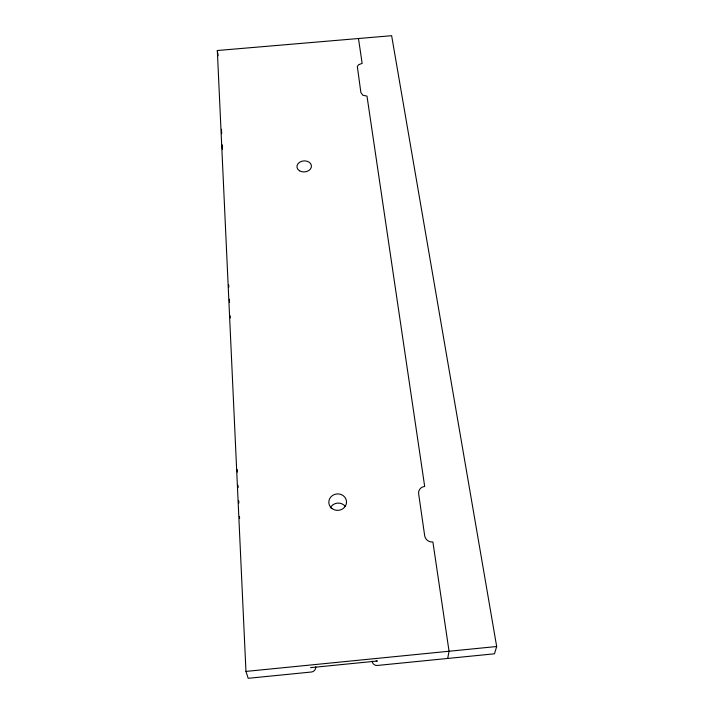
<?xml version="1.0" encoding="UTF-8"?>
<svg xmlns="http://www.w3.org/2000/svg" width="714" height="714" viewBox="0 0 714 714"><rect width="100%" height="100%" fill="white"/><g stroke="black" fill="none" stroke-linecap="round" stroke-linejoin="round"><path stroke-width="1.07" d="M447.687 658.451L449.052 651.248L432.907 542.033C429.132 542.408 425.285 539.713 424.705 535.893L418.618 493.597C418.074 489.982 421.153 486.698 424.687 486.439L366.987 96.095L362.908 95.257L360.882 92.57L357.339 66.643L358.49 64.795L362.15 63.35L358.482 38.547M315.767 666.778A4.802 4.695 -61.3 0 1 311.438 672.008L248.186 678.3L245.955 671.419L217.324 50.515L391.638 35.7L496.676 646.518L494.472 653.801L377.322 665.457A4.775 4.695 59.1 0 1 372.11 661.182M245.955 671.419L496.676 646.518M217.324 50.515L218.127 55.719M221.483 129.27L221.688 133.723M222.206 144.853L222.411 149.306M228.712 284.948L228.819 287.144M229.381 299.228L229.533 302.531M230.149 315.713L230.247 317.909M237.405 472.043L237.307 469.83A4.338 3.9 -16.7 0 0 237.503 470.829M238.03 485.341L238.128 487.555M238.744 500.844L238.851 503.067M239.467 516.356L239.574 518.569M330.323 507.868A8.72 8.14 -4 0 1 345.335 506.431M311.973 667.349A4.846 4.739 -58.6 0 1 310.76 667.635L377.385 661.021A4.819 4.748 55.3 0 1 376.135 660.977M332.037 508.546A8.871 8.238 -4 0 0 346.415 503.397A8.871 8.238 -4 0 0 334.563 494.445A8.871 8.238 -4 0 0 332.037 508.546M299.496 170.762A7.265 5.525 -4.1 0 0 311.34 167.201A7.265 5.525 -4.1 0 0 301.772 161.266A7.265 5.525 -4.1 0 0 299.496 170.762"/></g></svg>
